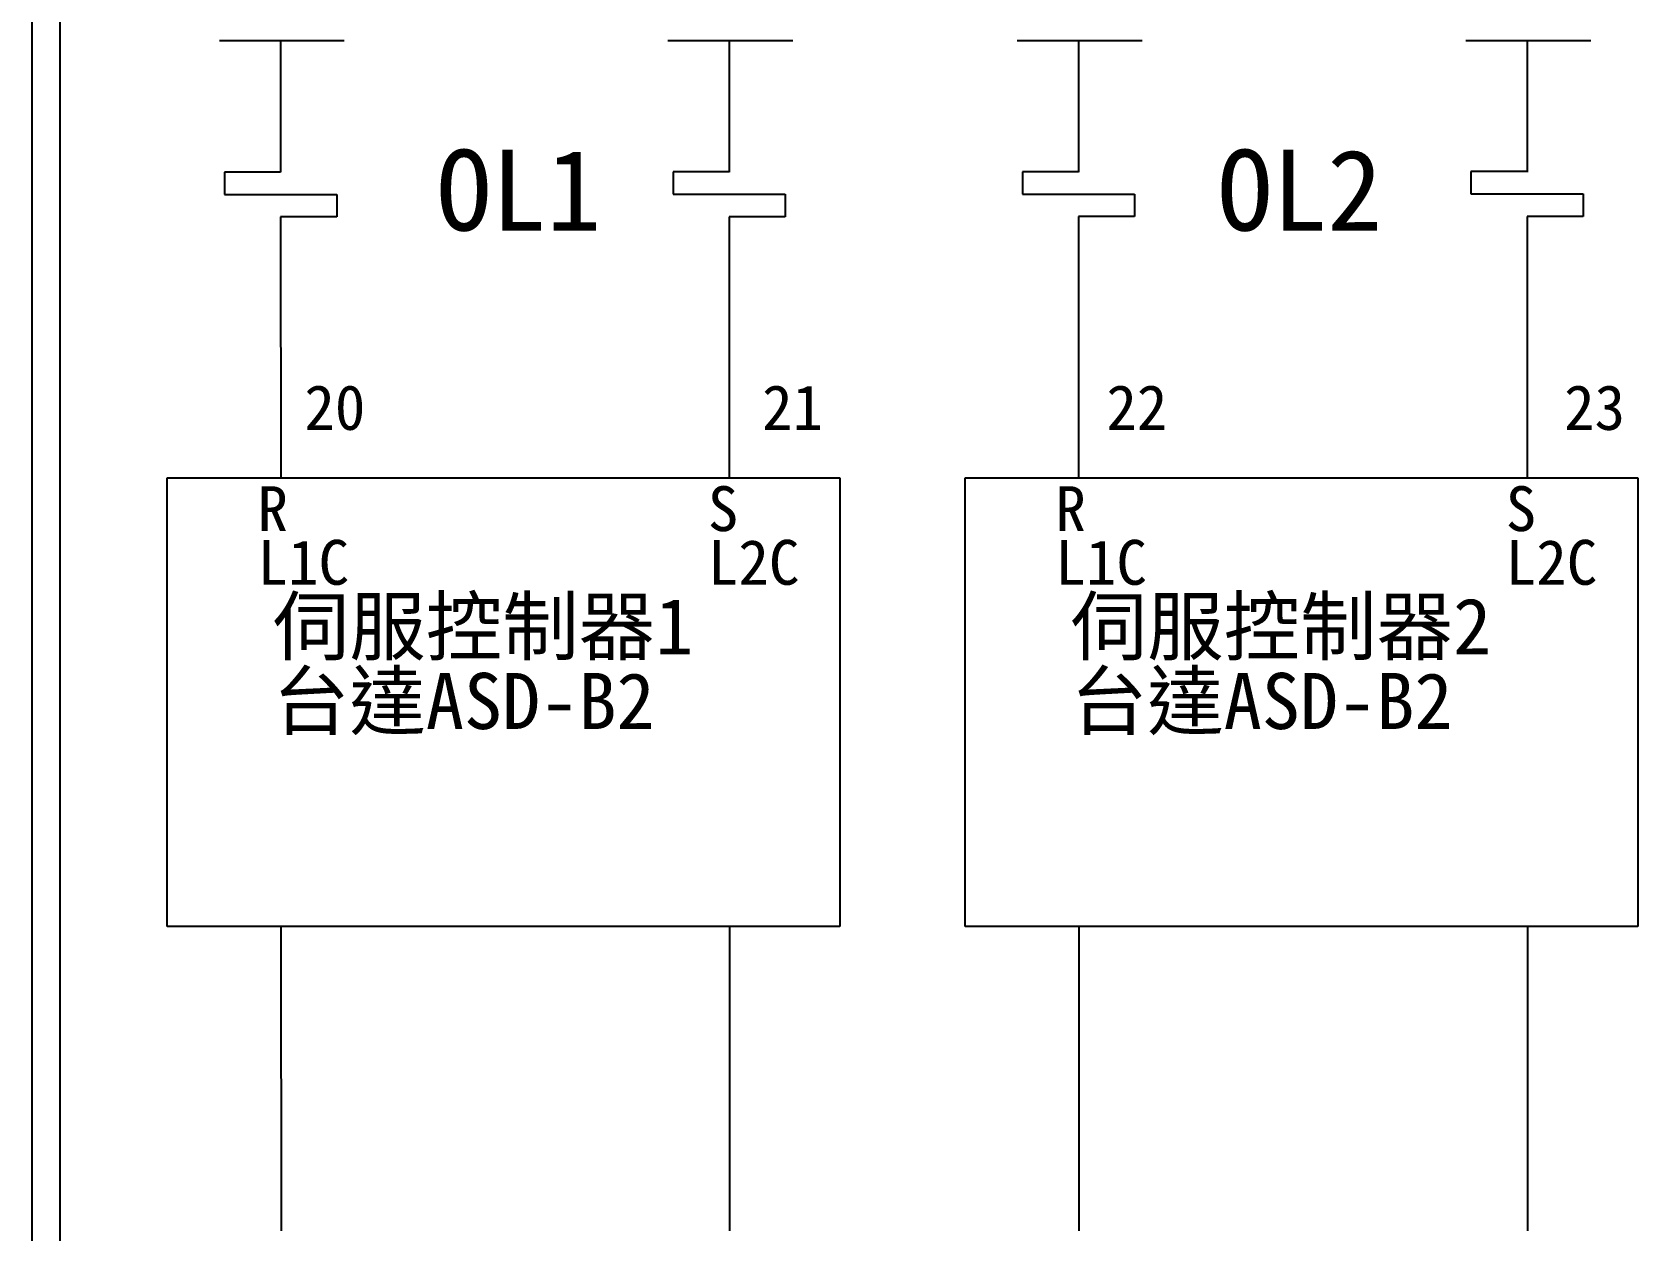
# Model space of a CAD drawing. Extents: x 10 to 297, y 3 to 207.
# Drawn here: x 10 to 81.6, y 57.4 to 110.8 of the extents above; entities that cross this region are included whole.
import ezdxf

# ---------------------------------------------------------------- set-up
doc = ezdxf.new("R2010")
doc.units = 0
doc.layers.get('0').update_dxf_attribs({"linetype": 'CONTINUOUS'})
doc.layers.add('圖框層', color=7, linetype='CONTINUOUS')
doc.layers.add('標尺寸層', color=3, linetype='CONTINUOUS')
doc.styles.add('CNS', font='romanc.shx', dxfattribs={"bigfont": 'chineset.shx'})
doc.styles.add('STSL', font='KAIU.TTF')

msp = doc.modelspace()

# ---------------------------------------------------------------- linework, layer by layer
for p, q in [((21.08, 110.424), (21.08, 104.562)), ((41.08, 110.424), (41.08, 104.562)), ((56.655, 110.424), (56.655, 104.562)), ((76.655, 110.424), (76.655, 104.562)), ((21.081, 102.562), (21.085, 90.933)), ((41.081, 102.57), (41.085, 90.933)), ((56.656, 102.576), (56.66, 90.933)), ((76.656, 102.583), (76.66, 90.933)), ((21.092, 70.933), (21.098, 57.361)), ((41.092, 70.933), (41.098, 57.361)), ((56.668, 70.933), (56.673, 57.361)), ((76.668, 70.933), (76.673, 57.361))]:
    msp.add_line(p, q)
at = {"layer": '圖框層', "color": 7}
for p, q in [((10, 3), (10, 206.969)), ((11.25, 4.25), (11.25, 205.719))]:
    msp.add_line(p, q, dxfattribs=at)
at = {"layer": '標尺寸層', "color": 7}
for p, q in [((18.351, 110.424), (23.919, 110.424)), ((21.08, 110.424), (21.08, 104.562)), ((38.351, 110.424), (43.919, 110.424)), ((53.926, 110.424), (59.494, 110.424)), ((56.655, 110.424), (56.655, 104.562)), ((73.926, 110.424), (79.494, 110.424)), ((21.08, 104.562), (18.58, 104.562)), ((18.58, 104.562), (18.58, 103.562)), ((41.08, 104.57), (38.58, 104.57)), ((38.58, 104.57), (38.58, 103.57)), ((56.655, 104.576), (54.155, 104.576)), ((54.155, 104.576), (54.155, 103.576)), ((76.655, 104.583), (74.155, 104.583)), ((74.155, 104.583), (74.155, 103.583)), ((18.58, 103.562), (23.58, 103.562)), ((23.58, 103.562), (23.58, 102.562)), ((38.58, 103.57), (43.58, 103.57)), ((43.58, 103.57), (43.58, 102.57)), ((54.155, 103.576), (59.155, 103.576)), ((59.155, 103.576), (59.155, 102.576)), ((74.155, 103.583), (79.155, 103.583)), ((79.155, 103.583), (79.155, 102.583)), ((23.58, 102.562), (21.08, 102.562)), ((43.58, 102.57), (41.08, 102.57)), ((59.155, 102.576), (56.655, 102.576)), ((79.155, 102.583), (76.655, 102.583)), ((16.021, 90.933), (46.021, 90.933)), ((16.021, 70.933), (16.021, 90.933)), ((46.021, 90.933), (46.021, 70.933)), ((51.596, 90.933), (81.596, 90.933)), ((51.596, 70.933), (51.596, 90.933)), ((81.596, 90.933), (81.596, 70.933)), ((46.021, 70.933), (16.021, 70.933)), ((81.596, 70.933), (51.596, 70.933))]:
    msp.add_line(p, q, dxfattribs=at)

# ---------------------------------------------------------------- texts
at = {"layer": '圖框層', "color": 4, "style": 'STSL'}
for s, height, p in [('OL1', 3.6, (28.032, 101.953)), ('OL2', 3.6, (62.851, 101.953)), ('20', 2, (22.137, 93.066)), ('21', 2, (42.546, 93.066)), ('22', 2, (57.897, 93.066)), ('23', 2, (78.305, 93.066)), ('R', 2, (20.049, 88.555)), ('S', 2, (40.129, 88.555)), ('R', 2, (55.624, 88.555)), ('S', 2, (75.704, 88.555)), ('L1C', 2, (20.049, 86.163)), ('L2C', 2, (40.129, 86.163)), ('L1C', 2, (55.624, 86.163)), ('L2C', 2, (75.704, 86.163))]:
    msp.add_text(s, height=height, dxfattribs=at).set_placement(p)
at = {"layer": '標尺寸層', "color": 7, "char_height": 2.5, "attachment_point": 1, "style": 'CNS'}
for s, insert, width in [('{\\fDFKai-SB|b0|i0|c136|p65;伺服控制器1}', (20.733, 85.562), 18.62078), ('{\\fDFKai-SB|b0|i0|c136|p65;伺服控制器2}', (56.308, 85.562), 20.05991), ('{\\fDFKai-SB|b0|i0|c136|p65;台達ASD-B2}', (20.733, 82.232), 18.62078), ('{\\fDFKai-SB|b0|i0|c136|p65;台達ASD-B2}', (56.308, 82.232), 18.62078)]:
    msp.add_mtext(s, dxfattribs=dict(at, insert=insert, width=width))

doc.saveas('drawing.dxf')
